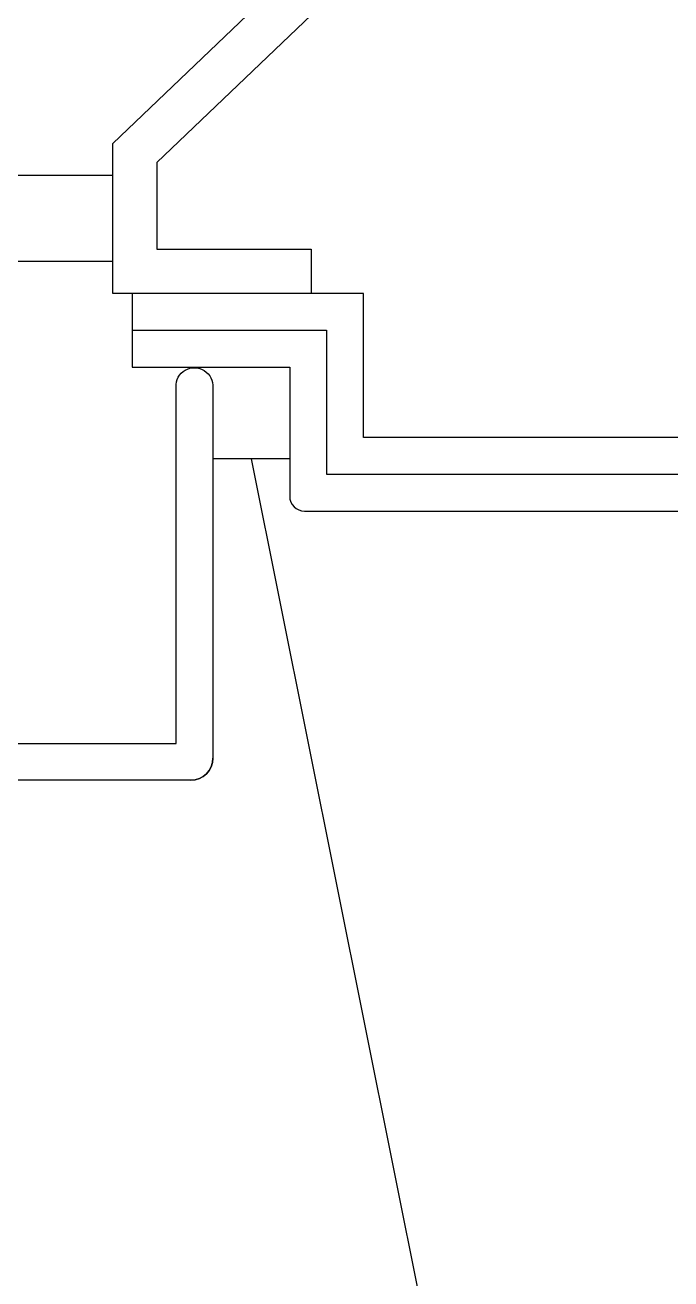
# Model space of a CAD drawing. Header units: metres. Extents: x -687 to 12991, y 0 to 20324.
# Drawn here: x 495 to 1197, y 5609 to 6970 of the extents above; entities that cross this region are included whole.
import ezdxf

# ---------------------------------------------------------------- set-up
doc = ezdxf.new("R2010")
doc.units = ezdxf.units.M
doc.layers.add('3', color=3, linetype='Continuous')
doc.layers.add('7', color=7, linetype='Continuous')
doc.dimstyles.get("Standard").update_dxf_attribs({"dimtxt": 2.5, "dimasz": 2.5, "dimexe": 1.25, "dimexo": 0.625, "dimtad": 1, "dimcen": 2.5, "dimazin": 3, "dimtfac": 1, "dimtmove": 0, "dimatfit": 3})

msp = doc.modelspace()

# ---------------------------------------------------------------- hatches: boundary and pattern name
at = {"layer": '3'}
h = msp.add_hatch(dxfattribs=at)
h.set_pattern_fill('AR-CONC', scale=20)
h.paths.add_polyline_path([(419.31, 6390.6), (-15.88, 6390.6), (-15.88, 6190.6), (275.31, 6190.6), (329.28, 6190.6), (659.31, 6190.6), (659.31, 6577.41, -1.06), (699.31, 6576.73), (699.31, 6499.5), (782.71, 6499.5), (782.71, 6598.96), (611.66, 6598.96), (611.66, 6678.96), (590.52, 6678.96), (590.52, 6713.94), (419.31, 6713.94)])
h = msp.add_hatch(dxfattribs=at)
h.set_pattern_fill('ANSI37', scale=300)
h.paths.add_polyline_path([(782.71, 6598.96), (679.6, 6598.96), (679.67, 6598.27, -0.43), (699.31, 6576.73), (699.31, 6499.5), (782.71, 6499.5)])

# ---------------------------------------------------------------- linework, layer by layer
msp.add_line((782.71, 6499.5), (699.31, 6499.5), dxfattribs=at)
msp.add_lwpolyline([(611.66, 6638.96), (822.71, 6638.96), (822.71, 6482.72), (1302.71, 6482.72), (1302.71, 7602.72), (1862.71, 7602.72), (1862.71, 8722.72), (2422.71, 8722.72), (2422.71, 9466.72), (2171.79, 9466.72), (2171.79, 9706.72), (2422.71, 9706.72), (2422.71, 10442.72), (1542.71, 10442.72), (1542.71, 10324.12), (1202.74, 10324.12)], dxfattribs=at)
msp.add_lwpolyline([(590.52, 6713.94), (590.52, 6806.72), (83.58, 6806.72), (83.58, 6713.94)], close=True, dxfattribs=at)
at = {"layer": '7'}
msp.add_lwpolyline([(1559.36, 10284.12), (1559.36, 10236.12), (1262.71, 10236.12), (1262.71, 7417.21), (638.52, 6821.16), (638.52, 6726.96), (806.16, 6726.96), (806.16, 6678.96), (590.52, 6678.96), (590.52, 6841.7), (1214.71, 7437.74), (1214.71, 10284.12)], dxfattribs=at)
for points in [[(1822.71, 8762.72), (1822.71, 7642.72), (1262.71, 7642.72), (1262.71, 6522.72), (862.71, 6522.72), (862.71, 6678.96), (611.66, 6678.96), (611.66, 6598.96), (782.71, 6598.96), (782.71, 6458.72, 0.41), (798.71, 6442.72), (1326.71, 6442.72, 0.41), (1342.71, 6458.72), (1342.71, 7395.17, -0.44), (1506.64, 7562.72), (1886.71, 7562.72, 0.41), (1902.71, 7578.72), (1902.71, 8515.17, -0.44)], [(675.31, 6150.6, 0.41), (699.31, 6174.6, -0.41), (675.31, 6150.6), (329.28, 6150.6, -0.71), (329.28, 6190.6), (659.31, 6190.6), (659.31, 6577.41, -1.06), (699.31, 6576.73), (699.31, 6174.6)]]:
    msp.add_lwpolyline(points, format="xyb", dxfattribs=at)

# ---------------------------------------------------------------- leaders
at = {"layer": '3'}
for points in [[(741.01, 6499.5), (1159.24, 4412.56)], [(329.28, 6150.6), (709.06, 4053.52)]]:
    msp.add_leader(points, dimstyle='Standard', dxfattribs=at)

doc.saveas('drawing.dxf')
